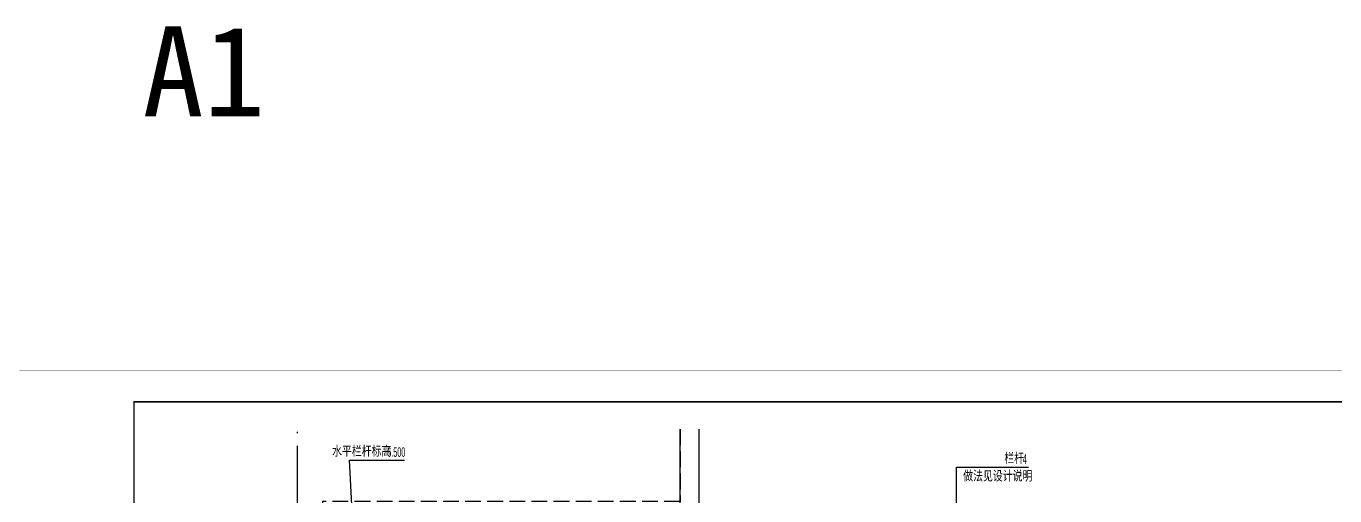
# Model space of a CAD drawing. Extents: x -26219 to 315419, y -160410 to -120810.
# Drawn here: x 136262 to 156972, y -128348 to -120924 of the extents above; entities that cross this region are included whole.
import ezdxf

# ---------------------------------------------------------------- set-up
doc = ezdxf.new("R2010")
doc.units = 0
doc.header["$LTSCALE"] = 1000
doc.header["$MEASUREMENT"] = 0
doc.linetypes.add('104-14# 核心筒$0$DOTE', pattern=[2.42, 2, -0.2, 0.02, -0.2])
doc.linetypes.add('14#楼幕墙$0$DASH', pattern=[0.35, 0.25, -0.1])
for name, color, linetype in [('01-标注_符号', 200, 'Continuous'), ('02-TEXT_标注', 130, 'Continuous'), ('104-14# 核心筒$0$A_AXIS-轴线', 36, '104-14# 核心筒$0$DOTE'), ('A-O_屋面', 201, 'Continuous'), ('A-TECH_结构', 21, 'Continuous')]:
    doc.layers.add(name, color=color, linetype=linetype)
doc.styles.add('_TCH_DIM', font='ros.shx', dxfattribs={"width": 0.75, "bigfont": 'jd.shx'})
doc.styles.get("Standard").update_dxf_attribs({"font": 'STXIHEI_0.TTF'})

# ---------------------------------------------------------------- blocks, each defined once
blk = doc.blocks.new('图框-A1')
for points, const_width in [([(0, 0), (841, 0), (841, 594), (0, 594)], 0.05), ([(766, 584), (25, 584), (25, 10), (766, 10)], 0.5)]:
    blk.add_lwpolyline(points, close=True, dxfattribs=dict(const_width=const_width))
blk = doc.blocks.new('图框-A1+3-4')
at = {"const_width": 0.05}
blk.add_lwpolyline([(0, 0), (1471, 0), (1471, 594), (0, 594)], close=True, dxfattribs=at)

msp = doc.modelspace()

# ---------------------------------------------------------------- linework, layer by layer
at = {"layer": '01-标注_符号'}
for p, q in [((141420.3, -128590.3), (141377.3, -127784.2)), ((141377.3, -127784.2), (142246.4, -127784.2)), ((150984.2, -129005.9), (150984.2, -127895.7)), ((150984.2, -130931.5), (150984.2, -127895.7)), ((150984.2, -132933.8), (150984.2, -127895.7)), ((150984.2, -135136.5), (150984.2, -127895.7)), ((150984.2, -127895.7), (152124.8, -127895.7))]:
    msp.add_line(p, q, dxfattribs=at)
at = {"layer": '104-14# 核心筒$0$A_AXIS-轴线'}
msp.add_line((140553.2, -141656), (140553.2, -127296), dxfattribs=at)
at = {"layer": 'A-O_屋面', "ltscale": 5}
for p, q in [((146609.2, -128735.9), (146609.2, -127296)), ((146909.2, -127296), (146909.2, -128735.9))]:
    msp.add_line(p, q, dxfattribs=at)
at = {"layer": 'A-TECH_结构', "linetype": '14#楼幕墙$0$DASH'}
msp.add_lwpolyline([(146609.2, -127296), (146609.2, -128435.9), (140953.2, -128435.9), (140953.2, -139735.9)], dxfattribs=at)

# ---------------------------------------------------------------- block references
at = {"xscale": 50, "yscale": 50, "zscale": 50}
for name, p in [('图框-A1+3-4', (63167.6, -156062.5)), ('图框-A1', (136717.6, -156062.5))]:
    msp.add_blockref(name, p, dxfattribs=at)

# ---------------------------------------------------------------- texts
at = {"layer": '02-TEXT_标注', "color": 0}
msp.add_text('A1', height=1427.13, dxfattribs=at).set_placement((138101.5, -122351.3))
at = {"layer": '02-TEXT_标注', "style": '_TCH_DIM'}
for s, height, width, p in [('水平栏杆标高', 173.64, 0.75, (141103.1, -127731.7)), ('6.500', 148.75, 0.529412, (141976, -127731.7)), ('栏杆', 173.64, 0.75, (151741.9, -127843.2)), ('4', 148.8, 0.529412, (152032.9, -127843.2)), ('做法见设计说明', 173.64, 0.75, (151091.5, -128123.2))]:
    msp.add_text(s, height=height, dxfattribs=dict(at, width=width)).set_placement(p)

doc.saveas('drawing.dxf')
